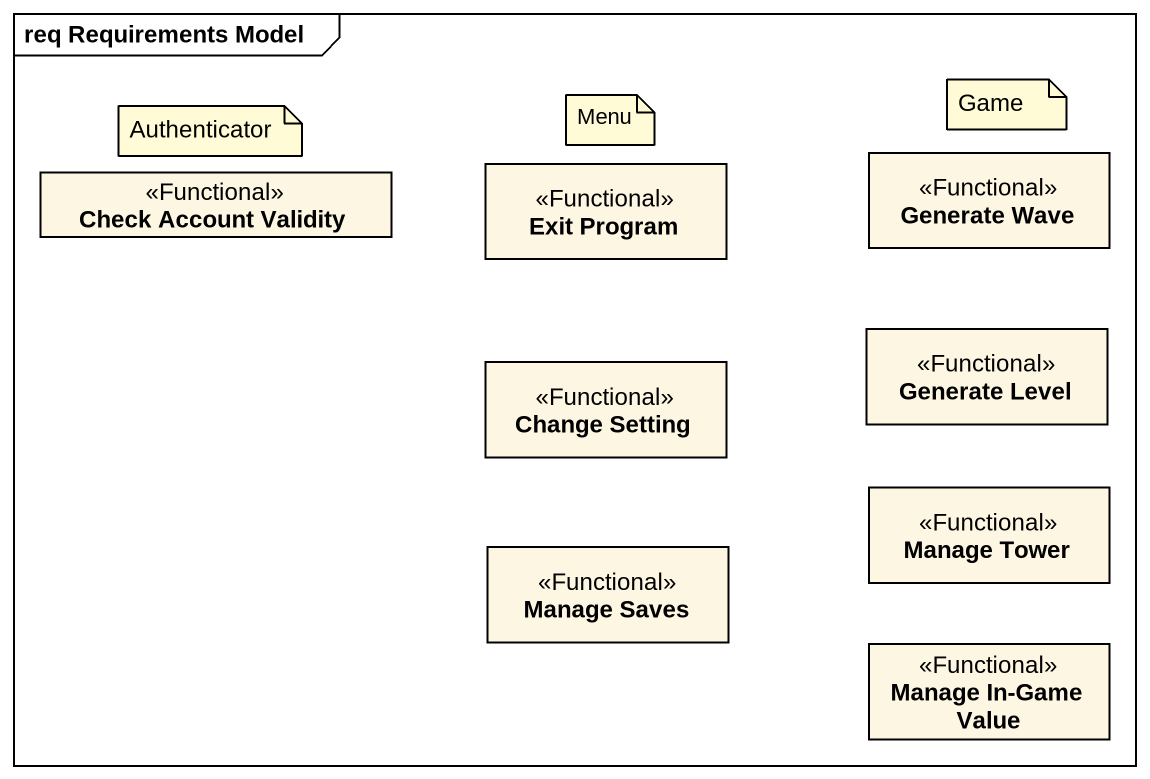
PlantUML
@startuml
mainframe req Requirements Model
hide circle
hide empty members
class "Exit Program" as Exit_Program <<Functional>>
class "Generate Wave" as Generate_Wave <<Functional>>
class "Check Account Validity" as Check_Account_Validity <<Functional>>
class "Change Setting" as Change_Setting <<Functional>>
class "Generate Level" as Generate_Level <<Functional>>
class "Manage Saves" as Manage_Saves <<Functional>>
class "Manage Tower" as Manage_Tower <<Functional>>
class "Manage In-Game Value" as Manage_In_Game_Value <<Functional>>
note as N1
  Authenticator
end note
note as N2
  Menu
end note
note as N3
  Game
end note
@enduml
